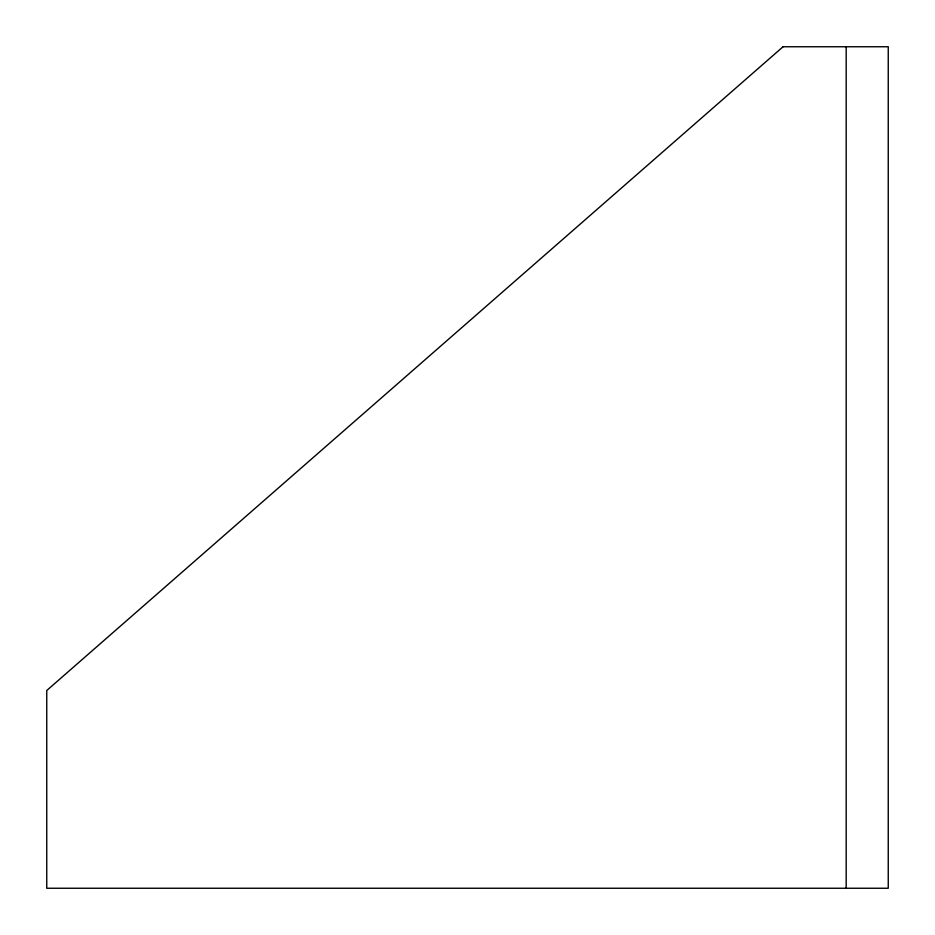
<?xml version="1.0" encoding="UTF-8"?>
<svg xmlns="http://www.w3.org/2000/svg" width="935" height="935" viewBox="0 0 935 935"><rect width="100%" height="100%" fill="white"/><g stroke="black" fill="none" stroke-linecap="round" stroke-linejoin="round"><path stroke-width="1.4" d="M846.175 46.75L846.175 888.25M783.062 46.75L46.75 690.497L46.75 888.25L888.25 888.25L888.25 46.75L783.062 46.75"/></g></svg>
